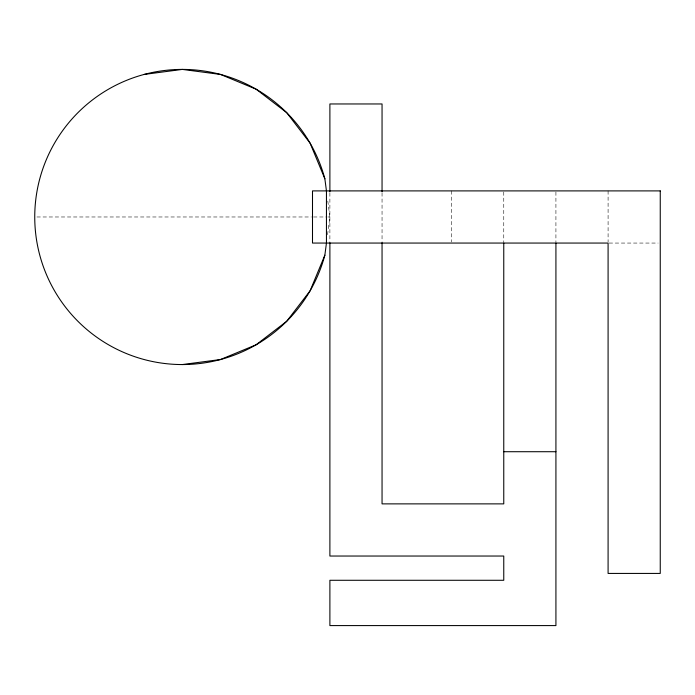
<?xml version="1.0" encoding="UTF-8"?>
<svg xmlns="http://www.w3.org/2000/svg" width="695" height="695" viewBox="0 0 695 695"><rect width="100%" height="100%" fill="white"/><g stroke="black" fill="none" stroke-linecap="round" stroke-linejoin="round"><path stroke-width="0.52" stroke-dasharray="3.48 2.61" d="M327.554 234.719L329.89 216.979L327.554 199.248M36.922 216.979L311.412 216.979M313.523 216.979L326.815 216.979M327.84 216.979L329.89 216.979M609.15 243.059L658.122 243.059M608.09 190.899L608.09 241.999M555.922 191.968L555.922 241.999M503.762 191.968L503.762 241.999M451.602 190.899L451.602 241.999M382.05 192.828L382.05 241.599M329.89 192.863L329.89 241.643"/><path stroke-width="1.04" d="M182.316 364.554L220.515 359.524L256.099 344.781L286.661 321.325L310.118 290.762L324.86 255.178L326.45 243.059L326.45 190.899L324.86 178.789L310.118 143.196L286.661 112.633L256.099 89.186L220.515 74.443L182.316 69.413L144.126 74.443M503.762 451.715L555.922 451.715M555.922 243.059L555.922 625.587L329.89 625.587L329.89 580.282L503.762 580.282L503.762 556.035L329.89 556.035L329.89 242.729M503.762 243.059L503.762 503.875L382.05 503.875L382.05 242.685M382.05 191.751L382.05 103.963L329.89 103.963L329.89 191.777M324.86 255.178A147.566 147.566 0 0 1 97.674 337.866A147.566 147.566 0 0 1 97.674 96.101A147.566 147.566 0 0 1 324.86 178.789M660.25 190.899L312.498 190.899L312.498 243.059L608.09 243.059L608.09 573.427L660.25 573.427L660.25 190.899"/></g></svg>
